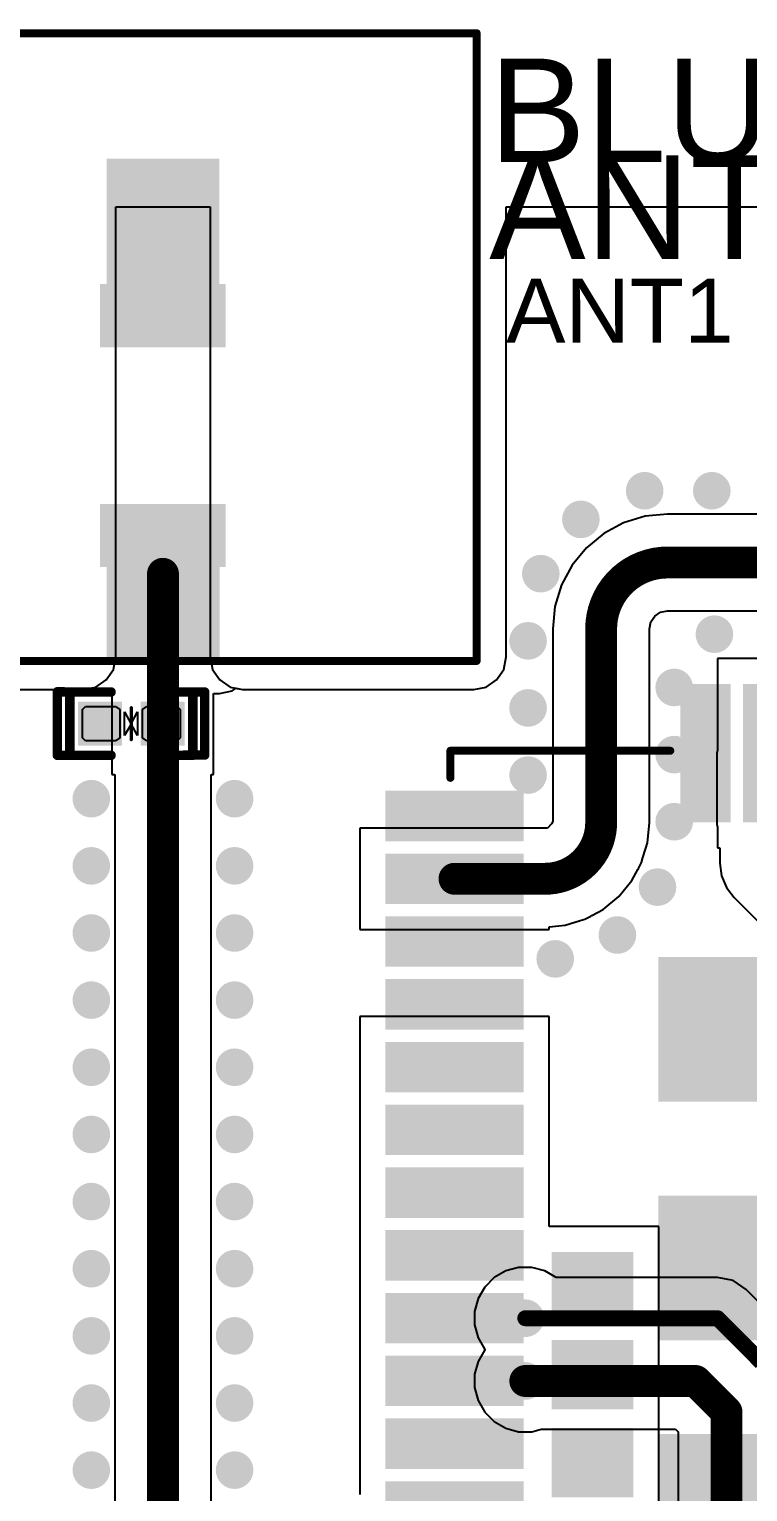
# Model space of a CAD drawing. Header units: millimetres. Extents: x -3 to 5437, y -3 to 5435.
# Drawn here: x 42.59 to 54.05, y 97.97 to 121.27 of the extents above; entities that cross this region are included whole.
import ezdxf

# ---------------------------------------------------------------- set-up
doc = ezdxf.new("R2010")
doc.units = ezdxf.units.MM
for name, color, linetype in [('BottomLayer', 5, 'Continuous'), ('TopLayer', 1, 'Continuous'), ('TopOverlay', 2, 'Continuous'), ('TopPaste', 8, 'Continuous'), ('TopSolder', 216, 'Continuous'), ('ViaHoleLayer', 16, 'Continuous')]:
    doc.layers.add(name, color=color, linetype=linetype)
doc.styles.add('Arial', font='', dxfattribs={"height": 0.2})
doc.styles.get('Arial').set_extended_font_data('Arial')

# ---------------------------------------------------------------- blocks, each defined once
blk = doc.blocks.new('TPESD0402G03V_55')
at = {"layer": 'TopLayer'}
for points in [[(-0.8, 0.3), (-0.2, 0.3), (-0.2, -0.3), (-0.8, -0.3)], [(0.2, 0.3), (0.8, 0.3), (0.8, -0.3), (0.2, -0.3)]]:
    blk.add_hatch(color=1, dxfattribs=at).paths.add_polyline_path(points)
at = {"layer": 'TopSolder'}
for points in [[(-0.851, 0.351), (-0.149, 0.351), (-0.149, -0.351), (-0.851, -0.351)], [(0.149, 0.351), (0.851, 0.351), (0.851, -0.351), (0.149, -0.351)]]:
    blk.add_hatch(color=216, dxfattribs=at).paths.add_polyline_path(points)
at = {"layer": 'TopOverlay'}
for p, q in [((-0.11, 0.19), (0, -0.01)), ((-0.11, -0.01), (-0.11, 0.19)), ((0, 0), (0.1, 0.19)), ((0.1, -0.19), (0, 0)), ((0.1, 0.19), (0.1, -0.19)), ((0, -0.01), (-0.11, -0.19)), ((-0.11, -0.19), (-0.11, -0.01))]:
    blk.add_line(p, q, dxfattribs=at)
for points, const_width in [([(-1.178, -0.504), (-1.178, 0.508)], 0.152), ([(-1.178, 0.508), (-0.981, 0.504)], 0.152), ([(-0.981, -0.504), (-0.981, 0.504)], 0.152), ([(-0.981, 0.504), (-0.324, 0.504)], 0.152), ([(-0.981, -0.504), (-0.981, 0.504)], 0.152), ([(0.324, 0.504), (0.981, 0.504)], 0.152), ([(0.981, -0.504), (0.981, 0.504)], 0.152), ([(0.981, 0.504), (1.17, 0.504)], 0.152), ([(1.17, -0.5), (1.17, 0.504)], 0.152), ([(0, -0.254), (0, 0.254)], 0.051), ([(-1.178, -0.504), (-0.975, -0.504)], 0.152), ([(-1.17, -0.504), (-0.981, -0.504)], 0.152), ([(-0.981, -0.504), (-0.324, -0.504)], 0.152), ([(-0.981, -0.504), (-0.324, -0.504)], 0.152), ([(0.324, -0.504), (0.981, -0.504)], 0.152), ([(0.847, -0.5), (1.17, -0.5)], 0.152)]:
    blk.add_lwpolyline(points, dxfattribs=dict(at, const_width=const_width))
for points, const_width in [([(-1.216, 0.508, 1), (-1.14, 0.508, 1)], 0.076), ([(-1.216, 0.508, 1), (-1.14, 0.508, 1)], 0.076), ([(-1.019, 0.504, 1), (-0.943, 0.504, 1)], 0.076), ([(-1.019, 0.504, 1), (-0.943, 0.504, 1)], 0.0762), ([(-1.019, 0.504, 1), (-0.943, 0.504, 1)], 0.0762), ([(-1.019, 0.504, 1), (-0.943, 0.504, 1)], 0.0762), ([(-0.362, 0.504, 1), (-0.285, 0.504, 1)], 0.0762), ([(0.286, 0.504, 1), (0.362, 0.504, 1)], 0.0762), ([(0.943, 0.504, 1), (1.02, 0.504, 1)], 0.0762), ([(0.943, 0.504, 1), (1.02, 0.504, 1)], 0.0762), ([(0.943, 0.504, 1), (1.019, 0.504, 1)], 0.076), ([(1.132, 0.504, 1), (1.208, 0.504, 1)], 0.076), ([(1.132, 0.504, 1), (1.208, 0.504, 1)], 0.076), ([(-0.013, 0.254, 1), (0.013, 0.254, 1)], 0.0255), ([(-0.013, -0.254, 1), (0.013, -0.254, 1)], 0.0255), ([(-1.216, -0.504, 1), (-1.14, -0.504, 1)], 0.076), ([(-1.216, -0.504, 1), (-1.14, -0.504, 1)], 0.076), ([(-1.208, -0.504, 1), (-1.132, -0.504, 1)], 0.076), ([(-1.019, -0.504, 1), (-0.943, -0.504, 1)], 0.0762), ([(-1.019, -0.504, 1), (-0.943, -0.504, 1)], 0.0762), ([(-1.019, -0.504, 1), (-0.943, -0.504, 1)], 0.076), ([(-1.019, -0.504, 1), (-0.943, -0.504, 1)], 0.0762), ([(-1.019, -0.504, 1), (-0.943, -0.504, 1)], 0.0762), ([(-1.013, -0.504, 1), (-0.937, -0.504, 1)], 0.076), ([(-0.362, -0.504, 1), (-0.285, -0.504, 1)], 0.0762), ([(-0.362, -0.504, 1), (-0.285, -0.504, 1)], 0.0762), ([(0.286, -0.504, 1), (0.362, -0.504, 1)], 0.0762), ([(0.809, -0.5, 1), (0.885, -0.5, 1)], 0.076), ([(0.943, -0.504, 1), (1.02, -0.504, 1)], 0.0762), ([(0.943, -0.504, 1), (1.02, -0.504, 1)], 0.0762), ([(1.132, -0.5, 1), (1.208, -0.5, 1)], 0.076), ([(1.132, -0.5, 1), (1.208, -0.5, 1)], 0.076)]:
    blk.add_lwpolyline(points, format="xyb", close=True, dxfattribs=dict(at, const_width=const_width))
at = {"layer": 'TopPaste'}
for p, q in [((-0.78, 0.225), (-0.73, 0.275)), ((-0.73, 0.275), (-0.25, 0.275)), ((-0.25, 0.275), (-0.18, 0.225)), ((0.18, 0.225), (0.25, 0.275)), ((0.25, 0.275), (0.73, 0.275)), ((0.73, 0.275), (0.78, 0.225)), ((-0.78, -0.225), (-0.78, 0.225)), ((-0.18, 0.225), (-0.18, -0.225)), ((0.18, -0.225), (0.18, 0.225)), ((0.78, 0.225), (0.78, -0.225)), ((-0.73, -0.275), (-0.78, -0.225)), ((-0.18, -0.225), (-0.25, -0.275)), ((0.25, -0.275), (0.18, -0.225)), ((0.78, -0.225), (0.73, -0.275)), ((-0.25, -0.275), (-0.73, -0.275)), ((0.73, -0.275), (0.25, -0.275))]:
    blk.add_line(p, q, dxfattribs=at)
blk = doc.blocks.new('A7672E__FASE__63')
at = {"layer": 'TopLayer'}
for points in [[(-6.55, -8.65), (-8.65, -8.65), (-8.65, -6.55), (-6.55, -6.55)], [(-2.75, -8.65), (-4.85, -8.65), (-4.85, -6.55), (-2.75, -6.55)], [(1.05, -8.65), (-1.05, -8.65), (-1.05, -6.55), (1.05, -6.55)], [(-11, -7.7), (-11, -8.3), (-13, -8.3), (-13, -7.7)], [(-3.95, -10.35), (-3.95, -9.25), (-3.05, -9.25), (-3.05, -10.35)], [(-2.55, -10.35), (-2.55, -9.25), (-1.65, -9.25), (-1.65, -10.35)], [(-1.15, -10.35), (-1.15, -9.25), (-0.25, -9.25), (-0.25, -10.35)], [(-10.7, -13), (-11.3, -13), (-11.3, -11), (-10.7, -11)], [(-9.7, -13), (-10.3, -13), (-10.3, -11), (-9.7, -11)], [(-8.7, -13), (-9.3, -13), (-9.3, -11), (-8.7, -11)], [(-7.7, -13), (-8.3, -13), (-8.3, -11), (-7.7, -11)], [(-6.7, -13), (-7.3, -13), (-7.3, -11), (-6.7, -11)], [(-5.7, -13), (-6.3, -13), (-6.3, -11), (-5.7, -11)], [(-4.7, -13), (-5.3, -13), (-5.3, -11), (-4.7, -11)], [(-3.7, -13), (-4.3, -13), (-4.3, -11), (-3.7, -11)], [(-2.7, -13), (-3.3, -13), (-3.3, -11), (-2.7, -11)], [(-1.7, -13), (-2.3, -13), (-2.3, -11), (-1.7, -11)], [(-0.7, -13), (-1.3, -13), (-1.3, -11), (-0.7, -11)], [(0.3, -13), (-0.3, -13), (-0.3, -11), (0.3, -11)]]:
    blk.add_hatch(color=1, dxfattribs=at).paths.add_polyline_path(points)
at = {"layer": 'TopPaste'}
for points in [[(-6.55, -8.65), (-8.65, -8.65), (-8.65, -6.55), (-6.55, -6.55)], [(-2.75, -8.65), (-4.85, -8.65), (-4.85, -6.55), (-2.75, -6.55)], [(1.05, -8.65), (-1.05, -8.65), (-1.05, -6.55), (1.05, -6.55)], [(-11, -7.7), (-11, -8.3), (-13, -8.3), (-13, -7.7)], [(-3.95, -10.35), (-3.95, -9.25), (-3.05, -9.25), (-3.05, -10.35)], [(-2.55, -10.35), (-2.55, -9.25), (-1.65, -9.25), (-1.65, -10.35)], [(-1.15, -10.35), (-1.15, -9.25), (-0.25, -9.25), (-0.25, -10.35)], [(-10.7, -13), (-11.3, -13), (-11.3, -11), (-10.7, -11)], [(-9.7, -13), (-10.3, -13), (-10.3, -11), (-9.7, -11)], [(-8.7, -13), (-9.3, -13), (-9.3, -11), (-8.7, -11)], [(-7.7, -13), (-8.3, -13), (-8.3, -11), (-7.7, -11)], [(-6.7, -13), (-7.3, -13), (-7.3, -11), (-6.7, -11)], [(-5.7, -13), (-6.3, -13), (-6.3, -11), (-5.7, -11)], [(-4.7, -13), (-5.3, -13), (-5.3, -11), (-4.7, -11)], [(-3.7, -13), (-4.3, -13), (-4.3, -11), (-3.7, -11)], [(-2.7, -13), (-3.3, -13), (-3.3, -11), (-2.7, -11)], [(-1.7, -13), (-2.3, -13), (-2.3, -11), (-1.7, -11)], [(-0.7, -13), (-1.3, -13), (-1.3, -11), (-0.7, -11)], [(0.3, -13), (-0.3, -13), (-0.3, -11), (0.3, -11)]]:
    blk.add_hatch(color=8, dxfattribs=at).paths.add_polyline_path(points)
at = {"layer": 'TopSolder'}
for points in [[(-6.448, -8.752), (-8.752, -8.752), (-8.752, -6.448), (-6.448, -6.448)], [(-2.648, -8.752), (-4.952, -8.752), (-4.952, -6.448), (-2.648, -6.448)], [(1.152, -8.752), (-1.152, -8.752), (-1.152, -6.448), (1.152, -6.448)], [(-10.898, -6.598), (-10.898, -7.402), (-13.102, -7.402), (-13.102, -6.598)], [(-10.898, -7.598), (-10.898, -8.402), (-13.102, -8.402), (-13.102, -7.598)], [(-4.052, -10.452), (-4.052, -9.148), (-2.948, -9.148), (-2.948, -10.452)], [(-2.652, -10.452), (-2.652, -9.148), (-1.548, -9.148), (-1.548, -10.452)], [(-1.252, -10.452), (-1.252, -9.148), (-0.148, -9.148), (-0.148, -10.452)], [(-10.598, -13.102), (-11.402, -13.102), (-11.402, -10.898), (-10.598, -10.898)], [(-9.598, -13.102), (-10.402, -13.102), (-10.402, -10.898), (-9.598, -10.898)], [(-8.598, -13.102), (-9.402, -13.102), (-9.402, -10.898), (-8.598, -10.898)], [(-7.598, -13.102), (-8.402, -13.102), (-8.402, -10.898), (-7.598, -10.898)], [(-6.598, -13.102), (-7.402, -13.102), (-7.402, -10.898), (-6.598, -10.898)], [(-5.598, -13.102), (-6.402, -13.102), (-6.402, -10.898), (-5.598, -10.898)], [(-4.598, -13.102), (-5.402, -13.102), (-5.402, -10.898), (-4.598, -10.898)], [(-3.598, -13.102), (-4.402, -13.102), (-4.402, -10.898), (-3.598, -10.898)], [(-2.598, -13.102), (-3.402, -13.102), (-3.402, -10.898), (-2.598, -10.898)], [(-1.598, -13.102), (-2.402, -13.102), (-2.402, -10.898), (-1.598, -10.898)], [(-0.598, -13.102), (-1.402, -13.102), (-1.402, -10.898), (-0.598, -10.898)], [(0.402, -13.102), (-0.402, -13.102), (-0.402, -10.898), (0.402, -10.898)]]:
    blk.add_hatch(color=216, dxfattribs=at).paths.add_polyline_path(points)
at = {"layer": 'TopOverlay', "const_width": 0.127}
for points in [[(-12.04, -12.065), (-12.04, -8.56)], [(-11.608, -12.065), (-12.04, -12.065)]]:
    blk.add_lwpolyline(points, dxfattribs=at)
at = {"layer": 'TopOverlay', "const_width": 0.0635}
for points in [[(-12.071, -8.56, 1), (-12.008, -8.56, 1)], [(-12.071, -12.065, 1), (-12.008, -12.065, 1)], [(-12.071, -12.065, 1), (-12.008, -12.065, 1)], [(-11.64, -12.065, 1), (-11.576, -12.065, 1)]]:
    blk.add_lwpolyline(points, format="xyb", close=True, dxfattribs=at)
blk = doc.blocks.new('ANT3216LL00R2400A_97')
at = {"layer": 'TopLayer'}
for points in [[(-0.178, 0.897), (-2.2, 0.897), (-2.2, -0.903), (-0.178, -0.903)], [(-0.6, 0.9), (0.2, 0.9), (0.2, -0.9), (-0.6, -0.9)], [(2.9, 0.9), (3.7, 0.9), (3.7, -0.9), (2.9, -0.9)], [(3.277, -0.9), (5.8, -0.9), (5.8, 0.9), (3.277, 0.9)]]:
    blk.add_hatch(color=1, dxfattribs=at).paths.add_polyline_path(points)
at = {"layer": 'TopPaste'}
for points in [[(-0.6, 0.9), (0.2, 0.9), (0.2, -0.9), (-0.6, -0.9)], [(2.9, 0.9), (3.7, 0.9), (3.7, -0.9), (2.9, -0.9)]]:
    blk.add_hatch(color=8, dxfattribs=at).paths.add_polyline_path(points)
at = {"layer": 'TopSolder'}
for points in [[(-0.702, 1.002), (0.302, 1.002), (0.302, -1.002), (-0.702, -1.002)], [(2.798, 1.002), (3.802, 1.002), (3.802, -1.002), (2.798, -1.002)]]:
    blk.add_hatch(color=216, dxfattribs=at).paths.add_polyline_path(points)
at = {"layer": 'TopOverlay', "const_width": 0.127}
for points in [[(-2.2, 5), (-2.2, -5)], [(-2.2, 5), (7.8, 5)], [(7.8, 5), (7.8, -5)], [(-2.2, -5), (7.8, -5)]]:
    blk.add_lwpolyline(points, dxfattribs=at)
at = {"layer": 'TopOverlay', "const_width": 0.0635}
for points in [[(-2.232, 5, 1), (-2.168, 5, 1)], [(-2.232, 5, 1), (-2.168, 5, 1)], [(7.768, 5, 1), (7.832, 5, 1)], [(7.768, 5, 1), (7.832, 5, 1)], [(-2.232, -5, 1), (-2.168, -5, 1)], [(-2.232, -5, 1), (-2.168, -5, 1)], [(7.768, -5, 1), (7.832, -5, 1)], [(7.768, -5, 1), (7.832, -5, 1)]]:
    blk.add_lwpolyline(points, format="xyb", close=True, dxfattribs=at)

msp = doc.modelspace()

# ---------------------------------------------------------------- hatches: boundary and pattern name
at = {"layer": 'BottomLayer'}
h = msp.add_hatch(color=5, dxfattribs=at)
edge = h.paths.add_edge_path()
edge.add_arc((52.405, 113.922), 0.3, 0, 360)
h = msp.add_hatch(color=5, dxfattribs=at)
edge = h.paths.add_edge_path()
edge.add_arc((53.475, 113.922), 0.3, 0, 360)
h = msp.add_hatch(color=5, dxfattribs=at)
edge = h.paths.add_edge_path()
edge.add_arc((51.388, 113.466), 0.3, 0, 360)
h = msp.add_hatch(color=5, dxfattribs=at)
edge = h.paths.add_edge_path()
edge.add_arc((50.749, 112.601), 0.3, 0, 360)
h = msp.add_hatch(color=5, dxfattribs=at)
edge = h.paths.add_edge_path()
edge.add_arc((53.516, 111.637), 0.3, 0, 360)
h = msp.add_hatch(color=5, dxfattribs=at)
edge = h.paths.add_edge_path()
edge.add_arc((50.546, 111.531), 0.3, 0, 360)
h = msp.add_hatch(color=5, dxfattribs=at)
edge = h.paths.add_edge_path()
edge.add_arc((52.876, 110.788), 0.3, 0, 360)
h = msp.add_hatch(color=5, dxfattribs=at)
edge = h.paths.add_edge_path()
edge.add_arc((50.546, 110.462), 0.3, 0, 360)
h = msp.add_hatch(color=5, dxfattribs=at)
edge = h.paths.add_edge_path()
edge.add_arc((52.876, 109.718), 0.3, 0, 360)
h = msp.add_hatch(color=5, dxfattribs=at)
edge = h.paths.add_edge_path()
edge.add_arc((50.546, 109.392), 0.3, 0, 360)
h = msp.add_hatch(color=5, dxfattribs=at)
edge = h.paths.add_edge_path()
edge.add_arc((43.584, 109.016), 0.3, 0, 360)
h = msp.add_hatch(color=5, dxfattribs=at)
edge = h.paths.add_edge_path()
edge.add_arc((45.868, 109.016), 0.3, 0, 360)
h = msp.add_hatch(color=5, dxfattribs=at)
edge = h.paths.add_edge_path()
edge.add_arc((52.876, 108.649), 0.3, 0, 360)
h = msp.add_hatch(color=5, dxfattribs=at)
edge = h.paths.add_edge_path()
edge.add_arc((43.584, 107.946), 0.3, 0, 360)
h = msp.add_hatch(color=5, dxfattribs=at)
edge = h.paths.add_edge_path()
edge.add_arc((45.868, 107.946), 0.3, 0, 360)
h = msp.add_hatch(color=5, dxfattribs=at)
edge = h.paths.add_edge_path()
edge.add_arc((52.609, 107.607), 0.3, 0, 360)
h = msp.add_hatch(color=5, dxfattribs=at)
edge = h.paths.add_edge_path()
edge.add_arc((43.584, 106.876), 0.3, 0, 360)
h = msp.add_hatch(color=5, dxfattribs=at)
edge = h.paths.add_edge_path()
edge.add_arc((45.868, 106.876), 0.3, 0, 360)
h = msp.add_hatch(color=5, dxfattribs=at)
edge = h.paths.add_edge_path()
edge.add_arc((51.97, 106.844), 0.3, 0, 360)
h = msp.add_hatch(color=5, dxfattribs=at)
edge = h.paths.add_edge_path()
edge.add_arc((50.979, 106.464), 0.3, 0, 360)
h = msp.add_hatch(color=5, dxfattribs=at)
edge = h.paths.add_edge_path()
edge.add_arc((43.584, 105.807), 0.3, 0, 360)
h = msp.add_hatch(color=5, dxfattribs=at)
edge = h.paths.add_edge_path()
edge.add_arc((45.868, 105.807), 0.3, 0, 360)
h = msp.add_hatch(color=5, dxfattribs=at)
edge = h.paths.add_edge_path()
edge.add_arc((43.584, 104.737), 0.3, 0, 360)
h = msp.add_hatch(color=5, dxfattribs=at)
edge = h.paths.add_edge_path()
edge.add_arc((45.868, 104.737), 0.3, 0, 360)
h = msp.add_hatch(color=5, dxfattribs=at)
edge = h.paths.add_edge_path()
edge.add_arc((43.584, 103.667), 0.3, 0, 360)
h = msp.add_hatch(color=5, dxfattribs=at)
edge = h.paths.add_edge_path()
edge.add_arc((45.868, 103.667), 0.3, 0, 360)
h = msp.add_hatch(color=5, dxfattribs=at)
edge = h.paths.add_edge_path()
edge.add_arc((43.584, 102.597), 0.3, 0, 360)
h = msp.add_hatch(color=5, dxfattribs=at)
edge = h.paths.add_edge_path()
edge.add_arc((45.868, 102.597), 0.3, 0, 360)
h = msp.add_hatch(color=5, dxfattribs=at)
edge = h.paths.add_edge_path()
edge.add_arc((43.584, 101.528), 0.3, 0, 360)
h = msp.add_hatch(color=5, dxfattribs=at)
edge = h.paths.add_edge_path()
edge.add_arc((45.868, 101.528), 0.3, 0, 360)
h = msp.add_hatch(color=5, dxfattribs=at)
edge = h.paths.add_edge_path()
edge.add_arc((50.502, 100.739), 0.3, 0, 360)
h = msp.add_hatch(color=5, dxfattribs=at)
edge = h.paths.add_edge_path()
edge.add_arc((43.584, 100.458), 0.3, 0, 360)
h = msp.add_hatch(color=5, dxfattribs=at)
edge = h.paths.add_edge_path()
edge.add_arc((45.868, 100.458), 0.3, 0, 360)
h = msp.add_hatch(color=5, dxfattribs=at)
edge = h.paths.add_edge_path()
edge.add_arc((50.502, 99.739), 0.3, 0, 360)
h = msp.add_hatch(color=5, dxfattribs=at)
edge = h.paths.add_edge_path()
edge.add_arc((43.584, 99.388), 0.3, 0, 360)
h = msp.add_hatch(color=5, dxfattribs=at)
edge = h.paths.add_edge_path()
edge.add_arc((45.868, 99.388), 0.3, 0, 360)
h = msp.add_hatch(color=5, dxfattribs=at)
edge = h.paths.add_edge_path()
edge.add_arc((43.584, 98.319), 0.3, 0, 360)
h = msp.add_hatch(color=5, dxfattribs=at)
edge = h.paths.add_edge_path()
edge.add_arc((45.868, 98.319), 0.3, 0, 360)
at = {"layer": 'TopLayer'}
h = msp.add_hatch(color=1, dxfattribs=at)
edge = h.paths.add_edge_path()
edge.add_arc((52.405, 113.922), 0.3, 0, 360)
h = msp.add_hatch(color=1, dxfattribs=at)
edge = h.paths.add_edge_path()
edge.add_arc((53.475, 113.922), 0.3, 0, 360)
h = msp.add_hatch(color=1, dxfattribs=at)
edge = h.paths.add_edge_path()
edge.add_arc((51.388, 113.466), 0.3, 0, 360)
h = msp.add_hatch(color=1, dxfattribs=at)
edge = h.paths.add_edge_path()
edge.add_arc((50.749, 112.601), 0.3, 0, 360)
h = msp.add_hatch(color=1, dxfattribs=at)
edge = h.paths.add_edge_path()
edge.add_arc((53.516, 111.637), 0.3, 0, 360)
h = msp.add_hatch(color=1, dxfattribs=at)
edge = h.paths.add_edge_path()
edge.add_arc((50.546, 111.531), 0.3, 0, 360)
h = msp.add_hatch(color=1, dxfattribs=at)
edge = h.paths.add_edge_path()
edge.add_arc((52.876, 110.788), 0.3, 0, 360)
h = msp.add_hatch(color=1, dxfattribs=at)
edge = h.paths.add_edge_path()
edge.add_arc((50.546, 110.462), 0.3, 0, 360)
h = msp.add_hatch(color=1, dxfattribs=at)
edge = h.paths.add_edge_path()
edge.add_arc((52.876, 109.718), 0.3, 0, 360)
h = msp.add_hatch(color=1, dxfattribs=at)
edge = h.paths.add_edge_path()
edge.add_arc((50.546, 109.392), 0.3, 0, 360)
h = msp.add_hatch(color=1, dxfattribs=at)
edge = h.paths.add_edge_path()
edge.add_arc((43.584, 109.016), 0.3, 0, 360)
h = msp.add_hatch(color=1, dxfattribs=at)
edge = h.paths.add_edge_path()
edge.add_arc((45.868, 109.016), 0.3, 0, 360)
h = msp.add_hatch(color=1, dxfattribs=at)
edge = h.paths.add_edge_path()
edge.add_arc((52.876, 108.649), 0.3, 0, 360)
h = msp.add_hatch(color=1, dxfattribs=at)
edge = h.paths.add_edge_path()
edge.add_arc((43.584, 107.946), 0.3, 0, 360)
h = msp.add_hatch(color=1, dxfattribs=at)
edge = h.paths.add_edge_path()
edge.add_arc((45.868, 107.946), 0.3, 0, 360)
h = msp.add_hatch(color=1, dxfattribs=at)
edge = h.paths.add_edge_path()
edge.add_arc((52.609, 107.607), 0.3, 0, 360)
h = msp.add_hatch(color=1, dxfattribs=at)
edge = h.paths.add_edge_path()
edge.add_arc((43.584, 106.876), 0.3, 0, 360)
h = msp.add_hatch(color=1, dxfattribs=at)
edge = h.paths.add_edge_path()
edge.add_arc((45.868, 106.876), 0.3, 0, 360)
h = msp.add_hatch(color=1, dxfattribs=at)
edge = h.paths.add_edge_path()
edge.add_arc((51.97, 106.844), 0.3, 0, 360)
h = msp.add_hatch(color=1, dxfattribs=at)
edge = h.paths.add_edge_path()
edge.add_arc((50.979, 106.464), 0.3, 0, 360)
h = msp.add_hatch(color=1, dxfattribs=at)
edge = h.paths.add_edge_path()
edge.add_arc((43.584, 105.807), 0.3, 0, 360)
h = msp.add_hatch(color=1, dxfattribs=at)
edge = h.paths.add_edge_path()
edge.add_arc((45.868, 105.807), 0.3, 0, 360)
h = msp.add_hatch(color=1, dxfattribs=at)
edge = h.paths.add_edge_path()
edge.add_arc((43.584, 104.737), 0.3, 0, 360)
h = msp.add_hatch(color=1, dxfattribs=at)
edge = h.paths.add_edge_path()
edge.add_arc((45.868, 104.737), 0.3, 0, 360)
h = msp.add_hatch(color=1, dxfattribs=at)
edge = h.paths.add_edge_path()
edge.add_arc((43.584, 103.667), 0.3, 0, 360)
h = msp.add_hatch(color=1, dxfattribs=at)
edge = h.paths.add_edge_path()
edge.add_arc((45.868, 103.667), 0.3, 0, 360)
h = msp.add_hatch(color=1, dxfattribs=at)
edge = h.paths.add_edge_path()
edge.add_arc((43.584, 102.597), 0.3, 0, 360)
h = msp.add_hatch(color=1, dxfattribs=at)
edge = h.paths.add_edge_path()
edge.add_arc((45.868, 102.597), 0.3, 0, 360)
h = msp.add_hatch(color=1, dxfattribs=at)
edge = h.paths.add_edge_path()
edge.add_arc((43.584, 101.528), 0.3, 0, 360)
h = msp.add_hatch(color=1, dxfattribs=at)
edge = h.paths.add_edge_path()
edge.add_arc((45.868, 101.528), 0.3, 0, 360)
for points in [[(50.502, 100.44), (50.502, 101.04), (49.373, 101.04), (49.373, 100.44)], [(50.502, 99.44), (50.502, 100.04), (49.373, 100.04), (49.373, 99.44)]]:
    msp.add_hatch(color=1, dxfattribs=at).paths.add_polyline_path(points)
h = msp.add_hatch(color=1, dxfattribs=at)
edge = h.paths.add_edge_path()
edge.add_arc((50.502, 100.739), 0.3, 0, 360)
h = msp.add_hatch(color=1, dxfattribs=at)
edge = h.paths.add_edge_path()
edge.add_arc((43.584, 100.458), 0.3, 0, 360)
h = msp.add_hatch(color=1, dxfattribs=at)
edge = h.paths.add_edge_path()
edge.add_arc((45.868, 100.458), 0.3, 0, 360)
h = msp.add_hatch(color=1, dxfattribs=at)
edge = h.paths.add_edge_path()
edge.add_arc((50.502, 99.739), 0.3, 0, 360)
h = msp.add_hatch(color=1, dxfattribs=at)
edge = h.paths.add_edge_path()
edge.add_arc((43.584, 99.388), 0.3, 0, 360)
h = msp.add_hatch(color=1, dxfattribs=at)
edge = h.paths.add_edge_path()
edge.add_arc((45.868, 99.388), 0.3, 0, 360)
h = msp.add_hatch(color=1, dxfattribs=at)
edge = h.paths.add_edge_path()
edge.add_arc((43.584, 98.319), 0.3, 0, 360)
h = msp.add_hatch(color=1, dxfattribs=at)
edge = h.paths.add_edge_path()
edge.add_arc((45.868, 98.319), 0.3, 0, 360)
at = {"layer": 'ViaHoleLayer'}
h = msp.add_hatch(color=16, dxfattribs=at)
edge = h.paths.add_edge_path()
edge.add_arc((52.405, 113.922), 0.15, 0, 360)
h = msp.add_hatch(color=16, dxfattribs=at)
edge = h.paths.add_edge_path()
edge.add_arc((53.475, 113.922), 0.15, 0, 360)
h = msp.add_hatch(color=16, dxfattribs=at)
edge = h.paths.add_edge_path()
edge.add_arc((51.388, 113.466), 0.15, 0, 360)
h = msp.add_hatch(color=16, dxfattribs=at)
edge = h.paths.add_edge_path()
edge.add_arc((50.749, 112.601), 0.15, 0, 360)
h = msp.add_hatch(color=16, dxfattribs=at)
edge = h.paths.add_edge_path()
edge.add_arc((50.546, 111.531), 0.15, 0, 360)
h = msp.add_hatch(color=16, dxfattribs=at)
edge = h.paths.add_edge_path()
edge.add_arc((53.516, 111.637), 0.15, 0, 360)
h = msp.add_hatch(color=16, dxfattribs=at)
edge = h.paths.add_edge_path()
edge.add_arc((52.876, 110.788), 0.15, 0, 360)
h = msp.add_hatch(color=16, dxfattribs=at)
edge = h.paths.add_edge_path()
edge.add_arc((50.546, 110.462), 0.15, 0, 360)
h = msp.add_hatch(color=16, dxfattribs=at)
edge = h.paths.add_edge_path()
edge.add_arc((52.876, 109.718), 0.15, 0, 360)
h = msp.add_hatch(color=16, dxfattribs=at)
edge = h.paths.add_edge_path()
edge.add_arc((50.546, 109.392), 0.15, 0, 360)
h = msp.add_hatch(color=16, dxfattribs=at)
edge = h.paths.add_edge_path()
edge.add_arc((43.584, 109.016), 0.15, 0, 360)
h = msp.add_hatch(color=16, dxfattribs=at)
edge = h.paths.add_edge_path()
edge.add_arc((45.868, 109.016), 0.15, 0, 360)
h = msp.add_hatch(color=16, dxfattribs=at)
edge = h.paths.add_edge_path()
edge.add_arc((52.876, 108.649), 0.15, 0, 360)
h = msp.add_hatch(color=16, dxfattribs=at)
edge = h.paths.add_edge_path()
edge.add_arc((43.584, 107.946), 0.15, 0, 360)
h = msp.add_hatch(color=16, dxfattribs=at)
edge = h.paths.add_edge_path()
edge.add_arc((45.868, 107.946), 0.15, 0, 360)
h = msp.add_hatch(color=16, dxfattribs=at)
edge = h.paths.add_edge_path()
edge.add_arc((52.609, 107.607), 0.15, 0, 360)
h = msp.add_hatch(color=16, dxfattribs=at)
edge = h.paths.add_edge_path()
edge.add_arc((43.584, 106.876), 0.15, 0, 360)
h = msp.add_hatch(color=16, dxfattribs=at)
edge = h.paths.add_edge_path()
edge.add_arc((45.868, 106.876), 0.15, 0, 360)
h = msp.add_hatch(color=16, dxfattribs=at)
edge = h.paths.add_edge_path()
edge.add_arc((51.97, 106.844), 0.15, 0, 360)
h = msp.add_hatch(color=16, dxfattribs=at)
edge = h.paths.add_edge_path()
edge.add_arc((50.979, 106.464), 0.15, 0, 360)
h = msp.add_hatch(color=16, dxfattribs=at)
edge = h.paths.add_edge_path()
edge.add_arc((43.584, 105.807), 0.15, 0, 360)
h = msp.add_hatch(color=16, dxfattribs=at)
edge = h.paths.add_edge_path()
edge.add_arc((45.868, 105.807), 0.15, 0, 360)
h = msp.add_hatch(color=16, dxfattribs=at)
edge = h.paths.add_edge_path()
edge.add_arc((43.584, 104.737), 0.15, 0, 360)
h = msp.add_hatch(color=16, dxfattribs=at)
edge = h.paths.add_edge_path()
edge.add_arc((45.868, 104.737), 0.15, 0, 360)
h = msp.add_hatch(color=16, dxfattribs=at)
edge = h.paths.add_edge_path()
edge.add_arc((43.584, 103.667), 0.15, 0, 360)
h = msp.add_hatch(color=16, dxfattribs=at)
edge = h.paths.add_edge_path()
edge.add_arc((45.868, 103.667), 0.15, 0, 360)
h = msp.add_hatch(color=16, dxfattribs=at)
edge = h.paths.add_edge_path()
edge.add_arc((43.584, 102.597), 0.15, 0, 360)
h = msp.add_hatch(color=16, dxfattribs=at)
edge = h.paths.add_edge_path()
edge.add_arc((45.868, 102.597), 0.15, 0, 360)
h = msp.add_hatch(color=16, dxfattribs=at)
edge = h.paths.add_edge_path()
edge.add_arc((43.584, 101.528), 0.15, 0, 360)
h = msp.add_hatch(color=16, dxfattribs=at)
edge = h.paths.add_edge_path()
edge.add_arc((45.868, 101.528), 0.15, 0, 360)
h = msp.add_hatch(color=16, dxfattribs=at)
edge = h.paths.add_edge_path()
edge.add_arc((50.502, 100.739), 0.15, 0, 360)
h = msp.add_hatch(color=16, dxfattribs=at)
edge = h.paths.add_edge_path()
edge.add_arc((43.584, 100.458), 0.15, 0, 360)
h = msp.add_hatch(color=16, dxfattribs=at)
edge = h.paths.add_edge_path()
edge.add_arc((45.868, 100.458), 0.15, 0, 360)
h = msp.add_hatch(color=16, dxfattribs=at)
edge = h.paths.add_edge_path()
edge.add_arc((50.502, 99.739), 0.15, 0, 360)
h = msp.add_hatch(color=16, dxfattribs=at)
edge = h.paths.add_edge_path()
edge.add_arc((43.584, 99.388), 0.15, 0, 360)
h = msp.add_hatch(color=16, dxfattribs=at)
edge = h.paths.add_edge_path()
edge.add_arc((45.868, 99.388), 0.15, 0, 360)
h = msp.add_hatch(color=16, dxfattribs=at)
edge = h.paths.add_edge_path()
edge.add_arc((43.584, 98.319), 0.15, 0, 360)
h = msp.add_hatch(color=16, dxfattribs=at)
edge = h.paths.add_edge_path()
edge.add_arc((45.868, 98.319), 0.15, 0, 360)

# ---------------------------------------------------------------- linework, layer by layer
at = {"layer": 'BottomLayer'}
for p, q in [((43.974, 111.274), (43.974, 118.443)), ((43.974, 118.443), (45.478, 118.443)), ((45.478, 118.443), (45.478, 111.274)), ((50.197, 111.274), (50.197, 118.443)), ((50.197, 118.443), (87.956, 118.443)), ((43.935, 111.076), (43.974, 111.274)), ((45.478, 111.274), (45.518, 111.076)), ((50.158, 111.076), (50.197, 111.274)), ((43.654, 110.795), (43.822, 110.908)), ((43.822, 110.908), (43.935, 111.076)), ((45.518, 111.076), (45.63, 110.908)), ((45.63, 110.908), (45.798, 110.795)), ((49.877, 110.795), (50.045, 110.908)), ((50.045, 110.908), (50.158, 111.076)), ((39.773, 110.756), (43.456, 110.756)), ((43.456, 110.756), (43.654, 110.795)), ((45.798, 110.795), (45.996, 110.756)), ((45.996, 110.756), (49.679, 110.756)), ((49.679, 110.756), (49.877, 110.795)), ((50.006, 101.386), (49.855, 101.236)), ((50.19, 101.492), (50.006, 101.386)), ((50.395, 101.547), (50.19, 101.492)), ((50.608, 101.547), (50.395, 101.547)), ((50.814, 101.492), (50.608, 101.547)), ((50.996, 101.387), (50.814, 101.492)), ((53.566, 101.387), (50.996, 101.387)), ((53.813, 101.338), (53.566, 101.387)), ((49.855, 101.236), (49.749, 101.051)), ((54.023, 101.197), (53.813, 101.338)), ((54.726, 100.495), (54.023, 101.197)), ((49.749, 101.051), (49.694, 100.846)), ((49.694, 100.846), (49.694, 100.633)), ((49.694, 100.633), (49.749, 100.428)), ((49.749, 100.428), (49.855, 100.243)), ((49.855, 100.236), (49.749, 100.051)), ((49.855, 100.243), (49.859, 100.239)), ((49.859, 100.239), (49.855, 100.236)), ((49.749, 100.051), (49.694, 99.846)), ((49.694, 99.846), (49.694, 99.633)), ((49.694, 99.633), (49.749, 99.428)), ((49.749, 99.428), (49.855, 99.243)), ((49.855, 99.243), (50.006, 99.093)), ((50.006, 99.093), (50.19, 98.987)), ((50.19, 98.987), (50.395, 98.931)), ((50.395, 98.931), (50.608, 98.931)), ((50.608, 98.931), (50.755, 98.971)), ((50.755, 98.971), (52.897, 98.971)), ((52.897, 98.971), (52.94, 98.928)), ((52.94, 98.928), (52.94, 96.944))]:
    msp.add_line(p, q, dxfattribs=at)
for points, const_width in [([(50.502, 100.739), (53.566, 100.739)], 0.254), ([(53.566, 100.739), (54.268, 100.037)], 0.254), ([(50.502, 99.739), (53.216, 99.739)], 0.508), ([(53.216, 99.739), (53.709, 99.246)], 0.508), ([(53.709, 88.038), (53.709, 99.246)], 0.508)]:
    msp.add_lwpolyline(points, dxfattribs=dict(at, const_width=const_width))
for points, const_width in [([(50.438, 100.739, 1), (50.565, 100.739, 1)], 0.127), ([(53.502, 100.739, 1), (53.629, 100.739, 1)], 0.127), ([(53.502, 100.739, 1), (53.629, 100.739, 1)], 0.127), ([(50.375, 99.739, 1), (50.629, 99.739, 1)], 0.254), ([(53.089, 99.739, 1), (53.343, 99.739, 1)], 0.254), ([(53.089, 99.739, 1), (53.343, 99.739, 1)], 0.254), ([(53.582, 99.246, 1), (53.836, 99.246, 1)], 0.254), ([(53.582, 99.246, 1), (53.836, 99.246, 1)], 0.254)]:
    msp.add_lwpolyline(points, format="xyb", close=True, dxfattribs=dict(at, const_width=const_width))
at = {"layer": 'TopLayer'}
for p, q in [((50.197, 111.274), (50.197, 118.443)), ((50.197, 118.443), (62.698, 118.443)), ((52.412, 113.515), (52.069, 113.411)), ((52.769, 113.55), (52.412, 113.515)), ((52.769, 113.548), (52.769, 113.55)), ((62.885, 113.548), (52.769, 113.548)), ((51.753, 113.242), (51.476, 113.015)), ((52.069, 113.411), (51.753, 113.242)), ((51.476, 113.015), (51.248, 112.738)), ((51.248, 112.738), (51.079, 112.421)), ((51.079, 112.421), (50.975, 112.078)), ((50.975, 112.078), (50.94, 111.722)), ((52.502, 111.832), (52.565, 111.926)), ((52.565, 111.926), (52.658, 111.988)), ((52.658, 111.988), (52.769, 112.01)), ((52.769, 112.01), (52.769, 112.011)), ((52.769, 112.011), (62.938, 112.011)), ((50.94, 111.722), (50.942, 111.722)), ((50.942, 111.722), (50.942, 108.65)), ((52.48, 111.722), (52.502, 111.832)), ((52.48, 108.636), (52.48, 111.722)), ((52.48, 111.722), (52.48, 111.722)), ((50.158, 111.076), (50.197, 111.274)), ((68.181, 111.248), (53.565, 111.248)), ((53.565, 111.248), (53.565, 109.79)), ((49.877, 110.795), (50.045, 110.908)), ((50.045, 110.908), (50.158, 111.076)), ((39.773, 110.756), (43.456, 110.756)), ((43.456, 110.756), (43.564, 110.777)), ((43.564, 110.777), (43.631, 110.732)), ((43.631, 110.732), (43.829, 110.693)), ((43.829, 110.693), (43.913, 110.693)), ((43.913, 110.693), (43.913, 109.403)), ((45.529, 109.403), (45.529, 110.693)), ((45.529, 110.693), (45.629, 110.693)), ((45.629, 110.693), (45.828, 110.732)), ((45.828, 110.732), (45.894, 110.776)), ((45.894, 110.776), (45.996, 110.756)), ((45.996, 110.756), (49.679, 110.756)), ((49.679, 110.756), (49.877, 110.795)), ((53.565, 109.79), (53.555, 109.74)), ((53.555, 109.74), (53.555, 108.611)), ((43.913, 109.403), (43.957, 109.403)), ((43.957, 109.403), (43.957, 89.092)), ((45.495, 89.092), (45.495, 109.403)), ((45.495, 109.403), (45.529, 109.403)), ((50.922, 108.615), (50.855, 108.548)), ((50.942, 108.65), (50.922, 108.615)), ((52.449, 108.311), (52.481, 108.636)), ((52.481, 108.636), (52.48, 108.636)), ((53.555, 108.611), (53.565, 108.561)), ((50.855, 108.548), (47.865, 108.548)), ((47.865, 108.548), (47.865, 106.932)), ((53.565, 108.561), (53.565, 108.232)), ((52.383, 108.093), (52.449, 108.311)), ((53.565, 108.232), (53.604, 108.232)), ((53.604, 108.232), (53.604, 107.987)), ((52.2, 107.711), (52.296, 107.889)), ((52.296, 107.889), (52.305, 107.902)), ((52.305, 107.902), (52.315, 107.926)), ((52.315, 107.926), (52.354, 107.999)), ((52.354, 107.999), (52.378, 108.077)), ((52.378, 108.077), (52.382, 108.087)), ((52.382, 108.087), (52.383, 108.093)), ((53.604, 107.987), (53.631, 107.788)), ((51.993, 107.458), (52.2, 107.711)), ((53.631, 107.788), (53.707, 107.603)), ((51.741, 107.251), (51.993, 107.458)), ((53.707, 107.603), (53.83, 107.444)), ((53.83, 107.444), (54.934, 106.34)), ((51.562, 107.155), (51.741, 107.251)), ((50.881, 106.977), (51.14, 107.002)), ((50.881, 106.932), (50.881, 106.977)), ((51.14, 107.002), (51.358, 107.068)), ((51.358, 107.068), (51.364, 107.069)), ((51.364, 107.069), (51.374, 107.073)), ((51.374, 107.073), (51.453, 107.097)), ((51.453, 107.097), (51.525, 107.136)), ((51.525, 107.136), (51.549, 107.146)), ((51.549, 107.146), (51.562, 107.155)), ((47.865, 106.932), (50.881, 106.932)), ((50.881, 105.548), (47.865, 105.548)), ((47.865, 105.548), (47.865, 103.932)), ((50.881, 103.932), (50.881, 105.548)), ((47.865, 103.932), (47.865, 102.932)), ((50.881, 102.932), (50.881, 103.932)), ((47.865, 102.932), (47.865, 101.932)), ((50.881, 102.198), (50.881, 102.932)), ((52.631, 102.198), (50.881, 102.198)), ((52.631, 100.282), (52.631, 102.198)), ((47.865, 101.932), (47.865, 100.932)), ((47.865, 100.932), (47.865, 99.932)), ((52.631, 98.882), (52.631, 100.282)), ((47.865, 99.932), (47.865, 98.932)), ((47.865, 98.932), (47.865, 97.932)), ((52.631, 97.482), (52.631, 98.882))]:
    msp.add_line(p, q, dxfattribs=at)
at = {"layer": 'TopLayer', "const_width": 0.508}
for points in [[(51.711, 111.722, -0.414214), (52.769, 112.779)], [(51.711, 108.636, -0.100707), (51.64, 108.286)], [(51.64, 108.286, -0.194354), (51.165, 107.811)], [(51.165, 107.811, -0.100707), (50.815, 107.74)]]:
    msp.add_lwpolyline(points, format="xyb", dxfattribs=at)
for points in [[(52.769, 112.779), (62.938, 112.779)], [(44.726, 110.261), (44.726, 112.599)], [(51.711, 108.636), (51.711, 111.722)], [(44.726, 89.092), (44.726, 110.261)], [(49.373, 107.74), (50.815, 107.74)]]:
    msp.add_lwpolyline(points, dxfattribs=at)
at = {"layer": 'TopLayer', "const_width": 0.254}
for points in [[(52.642, 112.779, 1), (52.896, 112.779, 1)], [(52.642, 112.779, 1), (52.896, 112.779, 1)], [(44.599, 112.599, 1), (44.853, 112.599, 1)], [(51.584, 111.722, 1), (51.838, 111.722, 1)], [(51.584, 111.722, 1), (51.838, 111.722, 1)], [(44.599, 110.261, 1), (44.853, 110.261, 1)], [(44.599, 110.261, 1), (44.853, 110.261, 1)], [(51.584, 108.636, 1), (51.838, 108.636, 1)], [(51.584, 108.636, 1), (51.838, 108.636, 1)], [(51.513, 108.286, 1), (51.767, 108.286, 1)], [(51.513, 108.286, 1), (51.767, 108.286, 1)], [(49.246, 107.74, 1), (49.5, 107.74, 1)], [(50.688, 107.74, 1), (50.942, 107.74, 1)], [(50.688, 107.74, 1), (50.942, 107.74, 1)], [(51.038, 107.811, 1), (51.292, 107.811, 1)], [(51.038, 107.811, 1), (51.292, 107.811, 1)]]:
    msp.add_lwpolyline(points, format="xyb", close=True, dxfattribs=at)

# ---------------------------------------------------------------- block references
for name, p, rotation in [('ANT3216LL00R2400A_97', (44.726, 113.411), 90), ('A7672E__FASE__63', (61.373, 97.74), 270)]:
    msp.add_blockref(name, p, dxfattribs=dict(rotation=rotation))
msp.add_blockref('TPESD0402G03V_55', (44.221, 110.211))

# ---------------------------------------------------------------- texts
at = {"layer": 'TopOverlay', "style": 'Arial'}
for s, p in [('BLUETOOTH', (49.926, 119.157)), ('ANTENNA', (49.926, 117.614))]:
    msp.add_text(s, height=1.651, rotation=360, dxfattribs=at).set_placement(p)
msp.add_text('ANT1', height=1.016, dxfattribs=at).set_placement((50.196, 116.282))

doc.saveas('drawing.dxf')
